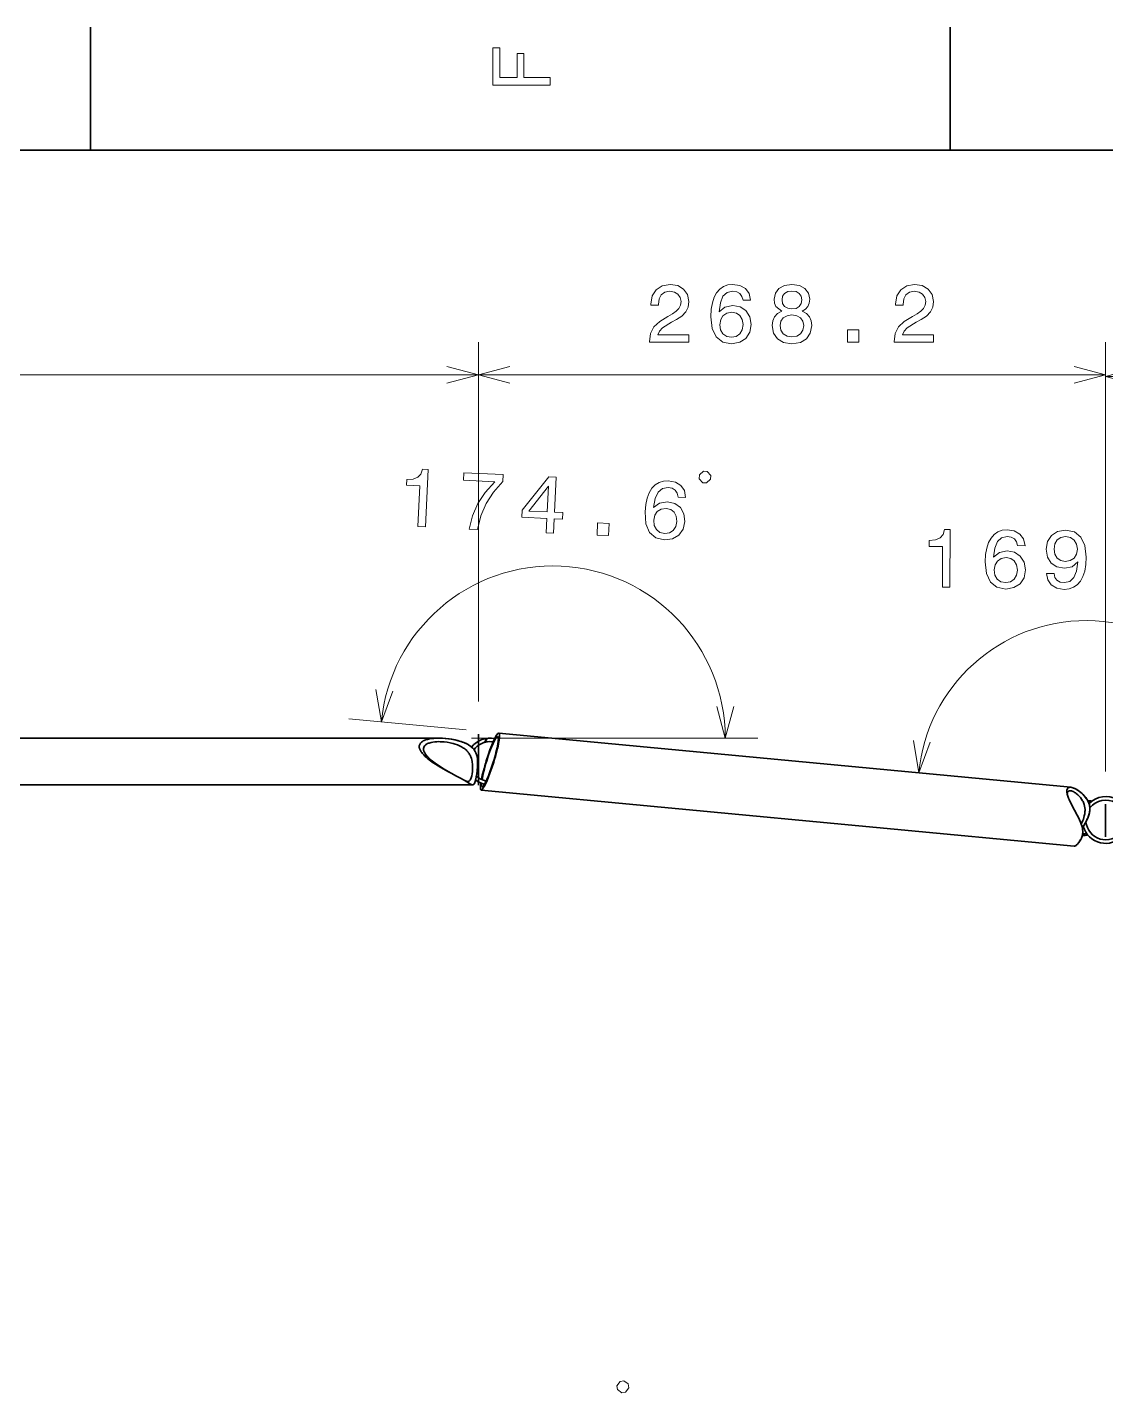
# Model space of a CAD drawing. Extents: x 0 to 420, y 0 to 297.
# Drawn here: x 101.1 to 167, y 211.1 to 294.5 of the extents above; entities that cross this region are included whole.
import ezdxf

# ---------------------------------------------------------------- set-up
doc = ezdxf.new("R2010")
doc.units = 0

msp = doc.modelspace()

# ---------------------------------------------------------------- linework, layer by layer
at = {"color": 7, "lineweight": 35, "ltscale": 0.1875}
for p, q in [((105, 287), (105, 294.5)), ((157.5, 287), (157.5, 294.5))]:
    msp.add_line(p, q, dxfattribs=at)
at = {"color": 7, "lineweight": 35}
for p, q in [((410, 287), (10, 287)), ((129.937881, 251.372391), (164.875061, 248.054703)), ((126.272415, 251.058411), (98.927864, 251.058411)), ((128.342224, 248.201263), (98.927864, 248.201263)), ((128.342224, 248.201263), (98.927864, 248.201263)), ((165.076355, 244.44809), (128.859558, 247.887299)), ((128.859558, 247.887299), (165.076355, 244.44809))]:
    msp.add_line(p, q, dxfattribs=at)
at = {"color": 7, "lineweight": 13}
for p, q in [((128.688568, 253.304306), (128.688568, 275.263092)), ((128.688568, 253.304306), (128.688568, 275.263092)), ((167.005966, 249.029175), (167.005966, 275.263092)), ((167.005966, 249.029175), (167.005966, 275.163147)), ((49.909958, 273.263092), (128.688568, 273.263092)), ((128.688568, 273.263092), (167.005966, 273.263092)), ((167.005966, 273.163147), (273.041473, 273.163147))]:
    msp.add_line(p, q, dxfattribs=at)
at = {"color": 8, "lineweight": 13, "ltscale": 0.180069}
msp.add_line((127.946854, 251.561462), (120.776337, 252.242386), dxfattribs=at)
at = {"color": 7, "lineweight": 35, "ltscale": 0.078109}
msp.add_line((128.688568, 251.304306), (128.688568, 248.179962), dxfattribs=at)
at = {"color": 8, "lineweight": 13, "ltscale": 0.437396}
msp.add_line((128.272415, 251.058411), (145.76825, 251.058411), dxfattribs=at)
at = {"color": 7, "lineweight": 35, "ltscale": 0.00365}
msp.add_line((129.215302, 250.996033), (129.124527, 250.881683), dxfattribs=at)
at = {"color": 7, "lineweight": 35, "ltscale": 0.001691}
msp.add_line((129.124527, 250.881683), (129.132004, 250.814468), dxfattribs=at)
at = {"color": 7, "lineweight": 35, "ltscale": 0.001255}
msp.add_line((129.215302, 250.996033), (129.2061, 251.045364), dxfattribs=at)
at = {"color": 7, "lineweight": 35, "ltscale": 0.003509}
msp.add_line((166.051971, 247.225449), (165.912247, 247.238708), dxfattribs=at)
at = {"color": 7, "lineweight": 35, "ltscale": 0.000582}
msp.add_line((166.026352, 247.120255), (166.0495, 247.117691), dxfattribs=at)
at = {"color": 7, "lineweight": 35, "ltscale": 0.049819}
msp.add_line((167.005966, 247.029175), (167.005966, 245.036423), dxfattribs=at)
at = {"color": 7, "lineweight": 35, "ltscale": 0.001137}
msp.add_line((165.624832, 245.11351), (165.579544, 245.117813), dxfattribs=at)
at = {"color": 7, "lineweight": 35, "ltscale": 0.001181}
msp.add_line((165.579544, 245.117813), (165.626556, 245.113342), dxfattribs=at)
at = {"color": 7, "lineweight": 35, "ltscale": 5.1e-05}
msp.add_line((165.076355, 244.44809), (165.07431, 244.448334), dxfattribs=at)
at = {"color": 7, "lineweight": 13}
for points in [[(133.083206, 290.966156), (133.083206, 291.43515), (131.474411, 291.43515), (131.474411, 292.907776), (131.055832, 292.907776), (131.055832, 291.43515), (130.006836, 291.43515), (130.006836, 293.245697), (129.583206, 293.245697), (129.583206, 290.966156)], [(139.144669, 275.263092), (141.550293, 275.263092), (141.550293, 275.696808), (139.649002, 275.696808), (139.754898, 275.933838), (139.936478, 276.130524), (140.496277, 276.488586), (140.793808, 276.639893), (141.126663, 276.85675), (141.363708, 277.108917), (141.499863, 277.406464), (141.550293, 277.744354), (141.464569, 278.167999), (141.227524, 278.500824), (140.864426, 278.712646), (140.395401, 278.7883), (139.911255, 278.702576), (139.543091, 278.465546), (139.306076, 278.087311), (139.225388, 277.588013), (139.225388, 277.517426), (139.684311, 277.517426), (139.684311, 277.55777), (139.729691, 277.900696), (139.86586, 278.152863), (140.082718, 278.31424), (140.370193, 278.36972), (140.662689, 278.319275), (140.879562, 278.193207), (141.020752, 277.996521), (141.071182, 277.74939), (141.035889, 277.517426), (140.940063, 277.320709), (140.778687, 277.149261), (140.556778, 276.997955), (140.259232, 276.836578), (139.764999, 276.523895), (139.417007, 276.19104), (139.210251, 275.787567), (139.144669, 275.278229)], [(145.321625, 277.820007), (145.2258, 278.228516), (145.003891, 278.531097), (144.660965, 278.722748), (144.217148, 278.7883), (143.919601, 278.752991), (143.662399, 278.657196), (143.43544, 278.500824), (143.24382, 278.278931), (143.092514, 278.001556), (142.981552, 277.663666), (142.910965, 277.265259), (142.890793, 276.816406), (142.971481, 276.10025), (143.218597, 275.580811), (143.617004, 275.268127), (144.161682, 275.162231), (144.650864, 275.252991), (145.024063, 275.490021), (145.266129, 275.86322), (145.351883, 276.337311), (145.266129, 276.816406), (145.034149, 277.18457), (144.676086, 277.416534), (144.232285, 277.497223), (143.753174, 277.396362), (143.395111, 277.108917), (143.470764, 277.663666), (143.632141, 278.062073), (143.879257, 278.299103), (144.222183, 278.379791), (144.47435, 278.339447), (144.666, 278.233551), (144.792084, 278.057037), (144.857635, 277.820007)], [(147.221893, 277.149261), (146.964691, 277.008057), (146.788177, 276.811371), (146.677231, 276.56424), (146.641922, 276.266693), (146.722626, 275.817841), (146.954605, 275.469849), (147.332855, 275.247955), (147.84726, 275.162231), (148.356628, 275.247955), (148.734863, 275.469849), (148.966858, 275.817841), (149.052582, 276.266693), (149.012253, 276.56424), (148.906342, 276.811371), (148.724777, 277.008057), (148.47261, 277.149261), (148.674332, 277.270294), (148.815552, 277.436707), (148.901291, 277.638458), (148.931564, 277.885559), (148.850845, 278.243622), (148.639038, 278.531097), (148.296112, 278.717682), (147.84726, 278.7883), (147.393372, 278.717682), (147.050415, 278.531097), (146.833572, 278.243622), (146.757919, 277.885559), (146.783142, 277.638458), (146.868866, 277.436707)], [(154.08873, 275.263092), (156.494354, 275.263092), (156.494354, 275.696808), (154.593063, 275.696808), (154.698959, 275.933838), (154.880539, 276.130524), (155.440323, 276.488586), (155.737869, 276.639893), (156.070724, 276.85675), (156.307755, 277.108917), (156.443924, 277.406464), (156.494354, 277.744354), (156.40863, 278.167999), (156.171585, 278.500824), (155.808472, 278.712646), (155.339462, 278.7883), (154.855316, 278.702576), (154.487152, 278.465546), (154.250122, 278.087311), (154.169434, 277.588013), (154.169434, 277.517426), (154.628372, 277.517426), (154.628372, 277.55777), (154.673752, 277.900696), (154.809921, 278.152863), (155.026779, 278.31424), (155.314255, 278.36972), (155.60675, 278.319275), (155.823608, 278.193207), (155.964813, 277.996521), (156.015244, 277.74939), (155.97995, 277.517426), (155.884125, 277.320709), (155.722748, 277.149261), (155.500839, 276.997955), (155.203293, 276.836578), (154.709061, 276.523895), (154.361069, 276.19104), (154.154297, 275.787567), (154.08873, 275.278229)], [(147.23703, 277.845215), (147.277359, 278.067108), (147.398407, 278.238586), (147.590057, 278.344513), (147.84726, 278.384857), (148.099426, 278.344513), (148.291061, 278.238586), (148.412094, 278.067108), (148.457489, 277.845215), (148.412094, 277.618286), (148.291061, 277.441772), (148.099426, 277.325775), (147.84726, 277.290466), (147.590057, 277.330811), (147.398407, 277.441772), (147.277359, 277.618286)], [(144.862671, 276.332245), (144.807205, 276.014526), (144.666, 275.772461), (144.439056, 275.611053), (144.156631, 275.560638), (143.859085, 275.611053), (143.632141, 275.767426), (143.485886, 276.009491), (143.440491, 276.327209), (143.490921, 276.639893), (143.632141, 276.876923), (143.86412, 277.028229), (144.176804, 277.08371), (144.449142, 277.028229), (144.666, 276.881958), (144.807205, 276.644928)], [(147.126068, 276.276764), (147.171463, 276.544067), (147.317719, 276.745789), (147.544662, 276.876923), (147.84726, 276.922302), (148.144821, 276.876923), (148.371765, 276.745789), (148.518005, 276.544067), (148.568436, 276.276764), (148.518005, 275.989319), (148.371765, 275.772461), (148.144821, 275.631256), (147.84726, 275.585846), (147.544662, 275.631256), (147.317719, 275.772461), (147.171463, 275.989319)], [(151.235291, 275.263092), (151.931259, 275.263092), (151.931259, 276.014526), (151.235291, 276.014526)], [(137.45546, 211.058487), (137.686127, 211.093674), (137.881607, 211.359512), (137.84642, 211.590179), (137.580566, 211.78566), (137.349915, 211.750473), (137.154419, 211.484619), (137.189621, 211.253952)]]:
    msp.add_lwpolyline(points, close=True, dxfattribs=at)
for points in [[(126.756721, 272.745453), (128.688568, 273.263092), (126.756721, 273.780731)], [(130.620422, 273.780731), (128.688568, 273.263092), (130.620422, 272.745453)], [(165.074112, 272.745453), (167.005966, 273.263092), (165.074112, 273.780731)], [(168.93782, 273.680786), (167.005966, 273.163147), (168.93782, 272.645508)]]:
    msp.add_lwpolyline(points, dxfattribs=at)
at = {"color": 8, "lineweight": 13}
for points in [[(125.000648, 263.987), (125.459061, 263.965271), (125.625877, 267.486542), (125.283333, 267.502777), (125.178085, 267.199768), (124.986961, 267.001831), (124.704163, 266.894043), (124.319397, 266.871887), (124.302444, 266.514221), (125.118538, 266.475555)], [(128.122925, 263.839081), (128.631714, 263.814972), (128.837341, 264.638306), (129.16626, 265.400238), (129.61348, 266.101044), (130.184464, 266.750549), (130.204285, 267.168671), (127.806404, 267.282257), (127.784691, 266.823853), (129.698959, 266.733154), (129.11261, 266.079346), (128.660843, 265.388855), (128.332855, 264.647064)], [(132.832031, 263.615997), (133.285416, 263.594513), (133.326477, 264.460968), (133.825195, 264.437347), (133.844284, 264.840363), (133.345566, 264.863983), (133.447464, 267.015015), (132.989059, 267.036743), (131.357635, 264.998535), (131.336624, 264.555237), (132.873093, 264.482452)], [(142.399826, 266.666656), (142.632889, 266.655609), (142.877014, 266.877625), (142.888046, 267.110718), (142.666016, 267.354828), (142.432938, 267.365875), (142.188828, 267.143829), (142.177795, 266.910767)], [(131.778885, 264.938202), (132.9664, 266.452148), (132.892181, 264.885468)], [(141.348648, 265.772308), (141.272278, 266.184875), (141.064926, 266.49765), (140.731445, 266.705292), (140.291245, 266.791779), (139.992355, 266.770599), (139.730911, 266.687073), (139.496811, 266.541626), (139.294891, 266.329041), (139.13063, 266.059143), (139.00383, 265.726868), (138.914429, 265.332245), (138.873047, 264.884857), (138.919754, 264.16571), (139.142029, 263.635132), (139.525192, 263.303955), (140.064224, 263.172394), (140.55719, 263.239929), (140.941177, 263.459015), (141.200638, 263.820343), (141.308701, 264.289825), (141.245743, 264.772461), (141.031433, 265.151184), (140.684753, 265.399841), (140.245255, 265.501434), (139.761917, 265.42337), (139.39064, 265.153168), (139.492447, 265.703735), (139.672531, 266.094055), (139.930588, 266.319122), (140.276947, 266.383514), (140.526917, 266.331268), (140.713333, 266.2164), (140.830917, 266.034119), (140.885193, 265.79425)], [(140.819824, 264.307922), (140.749374, 263.993195), (140.596878, 263.758087), (140.362534, 263.607605), (140.078064, 263.570587), (139.783218, 263.63504), (139.563934, 263.801971), (139.429291, 264.05069), (139.399002, 264.370209), (139.464172, 264.680145), (139.616425, 264.910217), (139.855316, 265.050385), (140.170273, 265.091003), (140.439682, 265.022705), (140.649384, 264.866333), (140.779221, 264.622894)], [(135.939209, 263.468781), (136.634399, 263.435852), (136.669968, 264.186462), (135.974777, 264.219391)], [(157.035767, 260.285156), (157.49469, 260.283203), (157.509659, 263.80838), (157.166718, 263.809845), (157.074646, 263.502594), (156.892197, 263.2966), (156.614319, 263.176727), (156.23085, 263.138031), (156.22934, 262.779968), (157.046341, 262.776489)], [(162.083755, 262.820648), (161.98967, 263.229553), (161.769043, 263.533112), (161.426941, 263.726196), (160.983398, 263.79364), (160.685715, 263.759613), (160.428101, 263.664886), (160.2005, 263.509491), (160.007919, 263.288422), (159.855438, 263.011688), (159.743057, 262.674255), (159.670761, 262.276154), (159.648682, 261.827393), (159.726334, 261.110901), (159.971252, 260.590424), (160.368332, 260.276062), (160.912537, 260.167816), (161.402115, 260.256531), (161.776321, 260.491974), (162.019974, 260.864136), (162.107727, 261.33783), (162.024017, 261.817291), (161.793594, 262.186432), (161.436508, 262.419952), (160.993057, 262.502533), (160.513535, 262.403687), (160.154251, 262.117767), (160.232254, 262.67218), (160.395325, 263.069916), (160.643433, 263.305878), (160.98671, 263.385132), (161.238708, 263.343719), (161.429901, 263.237), (161.555237, 263.059937), (161.619797, 262.822632)], [(163.391846, 261.12561), (163.465805, 260.726868), (163.681366, 260.418335), (164.023483, 260.22522), (164.477066, 260.15271), (164.774765, 260.186737), (165.042435, 260.276367), (165.270035, 260.431763), (165.462631, 260.652832), (165.615097, 260.929565), (165.727509, 261.272034), (165.794739, 261.665131), (165.821884, 262.118896), (165.739166, 262.830353), (165.494263, 263.350861), (165.102219, 263.665192), (164.563065, 263.778442), (164.068451, 263.689758), (163.694229, 263.44928), (163.450562, 263.077118), (163.367889, 262.608429), (163.446518, 262.123962), (163.681992, 261.754791), (164.034027, 261.521301), (164.482544, 261.443756), (164.957016, 261.537567), (165.31633, 261.828552), (165.233261, 261.269104), (165.070175, 260.871368), (164.822067, 260.635376), (164.483841, 260.561188), (164.221756, 260.597595), (164.030579, 260.709351), (163.905243, 260.886414), (163.85582, 261.123657)], [(163.857101, 262.611389), (163.908859, 262.923859), (164.051117, 263.17038), (164.273682, 263.325775), (164.561371, 263.380035), (164.858688, 263.323303), (165.084961, 263.165985), (165.225159, 262.923309), (165.279297, 262.610413), (165.222473, 262.292908), (165.080261, 262.056488), (164.847641, 261.911224), (164.539795, 261.862091), (164.26265, 261.913696), (164.046402, 262.060883), (163.906189, 262.293457)], [(161.618515, 261.334869), (161.561691, 261.017395), (161.419449, 260.775909), (161.191833, 260.615509), (160.90918, 260.566254), (160.611862, 260.61795), (160.385574, 260.775269), (160.240341, 261.017944), (160.196304, 261.335876), (160.248062, 261.648315), (160.390274, 261.884766), (160.62291, 262.035065), (160.935837, 262.089203), (161.207932, 262.032593), (161.424164, 261.885406), (161.564377, 261.647797)]]:
    msp.add_lwpolyline(points, close=True, dxfattribs=at)
for points in [[(122.434677, 254.025436), (122.767372, 252.053314), (123.465317, 253.927567)], [(143.25061, 252.990265), (143.76825, 251.058411), (144.285889, 252.990265)], [(155.259384, 250.908371), (155.592087, 248.936234), (156.290024, 250.810501)]]:
    msp.add_lwpolyline(points, dxfattribs=at)
at = {"color": 7, "lineweight": 35}
for points in [[(126.583435, 249.16391), (126.402939, 249.267166), (126.224648, 249.373489), (126.078964, 249.464508), (125.935677, 249.55867), (125.765213, 249.678497), (125.682274, 249.740768), (125.601204, 249.804855), (125.522362, 249.870972), (125.446205, 249.939346), (125.353889, 250.030334), (125.26889, 250.1259), (125.229935, 250.175598), (125.193924, 250.226654), (125.149574, 250.300446), (125.130569, 250.338364), (125.11412, 250.376862), (125.100571, 250.415802), (125.090271, 250.454987), (125.083557, 250.494186), (125.08075, 250.533157), (125.08326, 250.582687), (125.092934, 250.630646), (125.109695, 250.676315), (125.132767, 250.718658), (125.161629, 250.757843), (125.195457, 250.793716), (125.223602, 250.818451), (125.253738, 250.8414), (125.289452, 250.865005), (125.327011, 250.886642), (125.376648, 250.911331), (125.428246, 250.933334), (125.524422, 250.966736), (125.586899, 250.984314), (125.65052, 250.999542), (125.732727, 251.015839), (125.816132, 251.029083), (125.967415, 251.046036), (126.077698, 251.053543), (126.188744, 251.057541)], [(126.920677, 248.978836), (126.711327, 249.101852), (126.503479, 249.22847), (126.298256, 249.359909), (126.130554, 249.474014), (125.967323, 249.593231), (125.887909, 249.655136), (125.810341, 249.718811), (125.697639, 249.818832), (125.643784, 249.870804), (125.592026, 249.924255), (125.527, 249.998016), (125.467865, 250.07486), (125.416595, 250.154861), (125.382034, 250.223373), (125.36805, 250.258362), (125.356644, 250.293716), (125.348183, 250.329239), (125.342918, 250.3647), (125.341156, 250.399857), (125.343079, 250.434433), (125.354721, 250.490036), (125.376663, 250.541855), (125.407944, 250.588974), (125.431015, 250.615234), (125.456673, 250.639572), (125.488129, 250.664658), (125.521927, 250.687439), (125.590759, 250.724701), (125.634109, 250.743607), (125.678894, 250.760376), (125.738792, 250.779266), (125.800247, 250.795181), (125.911781, 250.817017), (126.033363, 250.832581), (126.156921, 250.841339), (126.281708, 250.844131)], [(128.279099, 250.517197), (128.227631, 250.559494), (128.173859, 250.598969), (128.116394, 250.636841), (128.05719, 250.672058), (127.936386, 250.734497), (127.806664, 250.790771), (127.673729, 250.839706), (127.53846, 250.882339), (127.435883, 250.91066), (127.332527, 250.936142), (127.124252, 250.979324), (126.914658, 251.012894), (126.704315, 251.037369), (126.493729, 251.052704), (126.382942, 251.056961), (126.272415, 251.058411)], [(128.640076, 249.67955), (128.629028, 249.805115), (128.609344, 249.929138), (128.595291, 249.99173), (128.578278, 250.053238), (128.55925, 250.110229), (128.537216, 250.165802), (128.501007, 250.241196), (128.458618, 250.312759), (128.410263, 250.380051), (128.34758, 250.452042), (128.27832, 250.517883), (128.203568, 250.577698), (128.147217, 250.617004), (128.08902, 250.653564), (128.023529, 250.690613), (127.956528, 250.724838), (127.883728, 250.758514), (127.809647, 250.789581), (127.720795, 250.823257), (127.630775, 250.853943), (127.46225, 250.903687), (127.264046, 250.951492), (127.063881, 250.98996), (126.86261, 251.019806), (126.665672, 251.040878), (126.468735, 251.053894), (126.272415, 251.058411)], [(128.232101, 249.90889), (128.209229, 249.963272), (128.183777, 250.01622), (128.156464, 250.066223), (128.126709, 250.114548), (128.09465, 250.161041), (128.060303, 250.205673), (128.022705, 250.249619), (127.982971, 250.291473), (127.935638, 250.336349), (127.886078, 250.378571), (127.834091, 250.418533), (127.78035, 250.455978), (127.668915, 250.523499), (127.543304, 250.586884), (127.413719, 250.641525), (127.281204, 250.6884), (127.146576, 250.728363), (127.055931, 250.75145), (126.964745, 250.771851), (126.781189, 250.805008), (126.596718, 250.828201)], [(128.232101, 249.90889), (128.262985, 249.820526), (128.287704, 249.729889), (128.306732, 249.637756), (128.317581, 249.5681), (128.325729, 249.498276), (128.332077, 249.417908), (128.335495, 249.337967), (128.334549, 249.180786), (128.32486, 249.029495), (128.307693, 248.886948), (128.28331, 248.754166), (128.268539, 248.693451), (128.251953, 248.637253), (128.226883, 248.570389), (128.198029, 248.514069), (128.181992, 248.49028), (128.16478, 248.469604), (128.147461, 248.45311), (128.128937, 248.43956), (128.102173, 248.426163), (128.072937, 248.418182), (128.041061, 248.415558)], [(128.342224, 248.201263), (128.373459, 248.206558), (128.400864, 248.222412), (128.425293, 248.248581), (128.442093, 248.274673), (128.45787, 248.306015), (128.477219, 248.354309), (128.495483, 248.410309), (128.52951, 248.542328), (128.560745, 248.696152), (128.591476, 248.883408), (128.617355, 249.085159), (128.636078, 249.296448), (128.641205, 249.391403), (128.64389, 249.487152), (128.643707, 249.583328), (128.640076, 249.67955)], [(128.208908, 248.250168), (128.141174, 248.29039), (127.979012, 248.39151), (127.82914, 248.482086), (127.553749, 248.638733), (127.319374, 248.765823), (127.074364, 248.896606), (126.828133, 249.028931), (126.583435, 249.16391)], [(128.041061, 248.415558), (128.003632, 248.418503), (127.962982, 248.427078), (127.91346, 248.442795), (127.86013, 248.464066)], [(128.342224, 248.201263), (128.320374, 248.203308), (128.296417, 248.209351), (128.269836, 248.219376), (128.208908, 248.250168)], [(128.342224, 248.201263), (128.370453, 248.205536), (128.395554, 248.218323), (128.418091, 248.239502), (128.433685, 248.260696), (128.448334, 248.28624), (128.475464, 248.349487), (128.498077, 248.419067), (128.519363, 248.4991)], [(164.641174, 247.751556), (164.636322, 247.824265), (164.637436, 247.857712), (164.641037, 247.888992), (164.651184, 247.931458), (164.66713, 247.968124), (164.688797, 247.998627), (164.715958, 248.022675)], [(165.670288, 246.199554), (165.703613, 246.320862), (165.728531, 246.443573), (165.737289, 246.505188), (165.743347, 246.566772), (165.74649, 246.628189), (165.746658, 246.68924), (165.738831, 246.800217), (165.720535, 246.908066), (165.692383, 247.011856), (165.67276, 247.067627), (165.650589, 247.121811), (165.624207, 247.178116), (165.595398, 247.232468), (165.53389, 247.331741), (165.466248, 247.423248), (165.394119, 247.506851), (165.303543, 247.596588), (165.210281, 247.67453), (165.161316, 247.710159), (165.112427, 247.742142), (165.06781, 247.768158), (165.023758, 247.79071), (164.96637, 247.814972), (164.91124, 247.831955), (164.859268, 247.840958)], [(165.912338, 246.178482), (165.960571, 246.301743), (166.000366, 246.427597), (166.016373, 246.491821), (166.029205, 246.556381), (166.038422, 246.620087), (166.043961, 246.683777), (166.04454, 246.788925), (166.034027, 246.892197), (166.012711, 246.992554), (165.988174, 247.071075), (165.95787, 247.146805), (165.922577, 247.219543), (165.89328, 247.272079), (165.861923, 247.322861), (165.822495, 247.380783), (165.780914, 247.436401), (165.692535, 247.541031), (165.598984, 247.637131), (165.501938, 247.724869), (165.40274, 247.804138), (165.299179, 247.876846), (165.195969, 247.939301), (165.094574, 247.99028), (165.045151, 248.010971), (164.996902, 248.028137), (164.934265, 248.045212), (164.875061, 248.054703)], [(165.912216, 247.23877), (165.854996, 247.33345), (165.791687, 247.422455), (165.723694, 247.505936), (165.674576, 247.560501), (165.624054, 247.612595), (165.566223, 247.667969), (165.507278, 247.720306), (165.393692, 247.810883), (165.279129, 247.889771), (165.172287, 247.952164), (165.119629, 247.978714), (165.067825, 248.001846), (165.000534, 248.026962), (164.935989, 248.04483), (164.875076, 248.054703)], [(165.347244, 246.200089), (165.267868, 246.354889), (165.104584, 246.659012), (164.985001, 246.882584), (164.873947, 247.100876), (164.82283, 247.208405), (164.779587, 247.305267), (164.740417, 247.400299), (164.696274, 247.521973), (164.662704, 247.637589), (164.649948, 247.695938), (164.641174, 247.751556)], [(165.347244, 246.200089), (165.411331, 246.066818), (165.470551, 245.931473), (165.516373, 245.811829), (165.554901, 245.690567), (165.583893, 245.568542), (165.598511, 245.474304), (165.605453, 245.381195), (165.604431, 245.290009), (165.59671, 245.210098), (165.583038, 245.133179), (165.564041, 245.059738), (165.546768, 245.007111), (165.527313, 244.956665), (165.504288, 244.904907), (165.479523, 244.855713), (165.447968, 244.800079), (165.414932, 244.748138), (165.352295, 244.662643), (165.289398, 244.590164), (165.228836, 244.531387), (165.173035, 244.487259), (165.135468, 244.464401), (165.102905, 244.451157), (165.076355, 244.44809)], [(165.670288, 246.199554), (165.643127, 246.116409), (165.613251, 246.034225), (165.567215, 245.919495), (165.518005, 245.807037)], [(165.912338, 246.178482), (165.861786, 246.066132), (165.807251, 245.955795), (165.735535, 245.821152), (165.686142, 245.73288), (165.585571, 245.559753)], [(165.912338, 246.178482), (165.959717, 246.299332), (165.999008, 246.422668), (166.01532, 246.487137), (166.028442, 246.551941), (166.037567, 246.612854), (166.04335, 246.673767), (166.045624, 246.735565), (166.044128, 246.796967)], [(165.579544, 245.117813), (165.554794, 245.03038), (165.523926, 244.948608), (165.488358, 244.872589), (165.460953, 244.822174), (165.432251, 244.774689), (165.372375, 244.688461), (165.311417, 244.614182), (165.251801, 244.552414), (165.19574, 244.503937), (165.14888, 244.471802), (165.108521, 244.452866), (165.091309, 244.448654), (165.076355, 244.44809)]]:
    msp.add_lwpolyline(points, dxfattribs=at)
at = {"color": 8, "lineweight": 13}
for centre, radius, start in [((133.244247, 251.058411), 10.524005, 0), ((165.829681, 247.96405), 10.283655, 4.93813)]:
    msp.add_arc(centre, radius, start, 174.575387, dxfattribs=at)
at = {"color": 7, "lineweight": 35}
for centre, radius, start, end in [((126.271912, 247.085373), 3.973035, 89.992885, 91.199486), ((126.276093, 247.620255), 3.223897, 84.292287, 89.900063), ((127.62326, 249.75853), 1.002806, 36.719322, 49.1546), ((129.398727, 249.629837), 1.428571, 78.369905, 141.601201), ((127.666931, 249.795364), 0.945752, 25.212539, 36.512648), ((129.398727, 249.629837), 1.214286, 90.000003, 143.149044), ((129.398727, 249.629837), 1.214286, 80.751107, 90.000003), ((129.398727, 249.629837), 1.214286, 226.905103, 258.882615), ((129.398727, 249.629837), 1.428571, 232.058823, 256.324135), ((164.876602, 246.667114), 1.18289, 22.695496, 28.277904), ((165.97226, 246.394684), 0.834577, 84.52019, 93.704977), ((165.955704, 246.377914), 0.745687, 84.564709, 89.064178), ((165.076599, 246.741959), 0.96911, 3.252351, 19.284641), ((167.008011, 246.058411), 1.428571, 126.404221, 135.370415), ((167.008011, 246.058411), 1.428571, 60.903369, 135.369432), ((167.008011, 246.058411), 1.214286, 59.533172, 142.540488), ((165.968857, 246.356247), 0.873159, 77.343054, 84.538617), ((165.970535, 246.355682), 0.873565, 77.445712, 84.546452), ((162.759842, 247.530777), 3.43035, 332.383313, 336.782729), ((159.6987, 249.131866), 6.885027, 329.627552, 332.3866), ((167.008011, 246.058411), 1.428571, 196.585388, 317.185659), ((167.008011, 246.058411), 1.214286, 185.564564, 321.608145), ((165.67157, 245.607742), 0.496441, 259.365454, 264.598773), ((165.68544, 245.678421), 0.460967, 259.157755, 264.612863), ((165.67775, 245.659485), 0.548543, 264.644255, 270.941881), ((167.008011, 246.058411), 1.428571, 215.110364, 219.426798)]:
    msp.add_arc(centre, radius, start, end, dxfattribs=at)
for centre, major_axis, ratio, start_param, end_param in [((129.398727, 249.629852), (-0.545166, -1.741348), 0.125161, 3.168138539, 4.729959222), ((129.398727, 249.629837), (-0.479736, -1.532394), 0.125161, 3.168139872, 4.729952101), ((129.398727, 249.629837), (-0.479736, -1.532394), 0.125161, 1.588365483, 3.168137192), ((129.398727, 249.629837), (-0.545166, -1.741348), 0.125161, 1.588362346, 3.168140223), ((129.083679, 249.806946), (-0.875031, -1.556625), 0.332856, 4.047990021, 4.230104465), ((129.536484, 249.784683), (-1.334167, 1.18692), 0.375419, 5.260999457, 5.331950827), ((129.398727, 249.629837), (-0.545166, -1.741348), 0.125161, 0.026543715, 1.588366568), ((129.398636, 249.62973), (-0.545074, -1.74115), 0.125149, 4.729888262, 5.431593887), ((129.398804, 249.62999), (-0.479828, -1.532608), 0.125171, 4.730059689, 5.563018531), ((129.398727, 249.629837), (-0.479736, -1.532394), 0.125161, 0.026546919, 1.588359447), ((129.398605, 249.629501), (-0.545013, -1.741013), 0.125169, 5.605337197, 6.3097372), ((129.399384, 249.631744), (-0.480377, -1.534286), 0.125086, 5.80526871, 6.309716807), ((165.73407, 246.847733), (1.03244, -1.163651), 0.316687, 2.814064065, 3.104612327), ((165.402161, 246.956451), (0.674652, -0.85321), 0.352728, 2.815881711, 3.098930578), ((166.245056, 245.876495), (1.517212, -1.933456), 0.235317, 3.114059067, 3.406787054), ((166.194839, 246.410599), (-0.761627, -1.234634), 0.532285, 0.256448471, 0.566106781), ((166.144882, 246.451752), (-0.671936, -1.180023), 0.53956, 0.238245045, 0.475993901), ((166.167908, 246.320374), (-0.73877, -1.140488), 0.544778, 0.349760145, 0.595742536)]:
    msp.add_ellipse(centre, major_axis=major_axis, ratio=ratio, start_param=start_param, end_param=end_param, dxfattribs=at)

doc.saveas('drawing.dxf')
